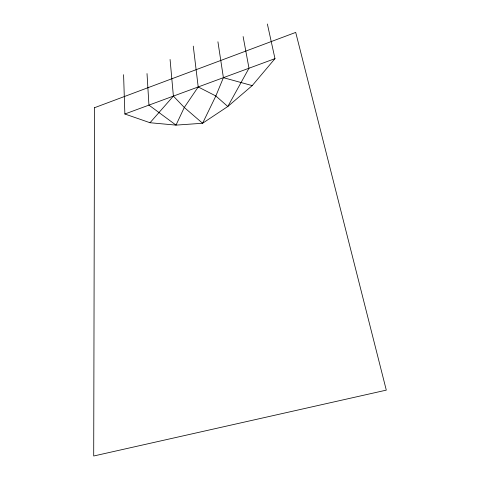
<?xml version="1.0" encoding="UTF-8"?>
<svg xmlns="http://www.w3.org/2000/svg" width="480" height="480" viewBox="0 0 480 480"><rect width="100%" height="100%" fill="white"/><g stroke="black" fill="none" stroke-linecap="round" stroke-linejoin="round"><path stroke-width="0.72" d="M217.926 41.772L223.398 77.664L215.85 95.976L202.59 123.264L176.01 125.118L150.018 122.73L124.866 114L123.582 74.7M193.266 46.134L198.204 86.958L184.284 107.466L176.01 125.118L148.944 105.12L147.018 73.584M170.076 59.466L173.388 96.108L184.284 107.466L202.59 123.264L227.796 106.5L252.216 85.614L274.98 58.644L267.372 24M150.018 122.73L173.388 96.108M124.866 114L274.98 58.644M223.398 77.664L252.216 85.614M198.204 86.958L215.85 95.976L227.796 106.5L248.988 68.226L243.114 36.552M94.506 107.718L93.702 456L386.298 390.132L295.71 32.412L94.506 107.718"/></g></svg>
